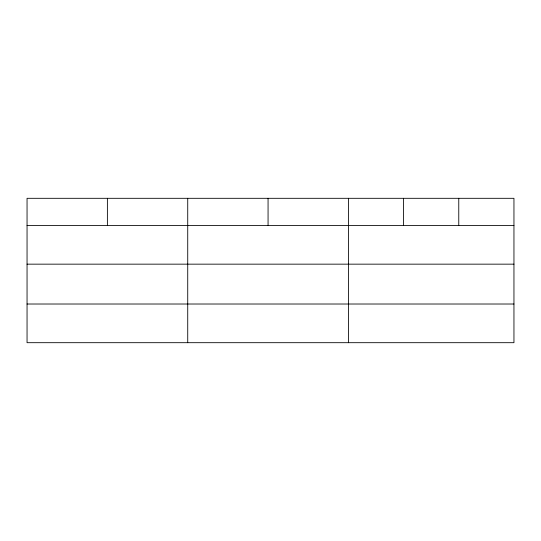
<?xml version="1.0" encoding="UTF-8"?>
<svg xmlns="http://www.w3.org/2000/svg" width="541" height="541" viewBox="0 0 541 541"><rect width="100%" height="100%" fill="white"/><g stroke="black" fill="none" stroke-linecap="round" stroke-linejoin="round"><path stroke-width="0.81" d="M513.95 264.157L513.95 198.31L27.05 198.31L27.05 342.69L513.95 342.69L513.95 264.157L27.05 264.157M27.05 225.482L513.95 225.482M27.05 304.015L513.95 304.015M458.768 198.31L458.768 225.482M403.586 198.31L403.586 225.482M348.404 198.31L348.404 342.69M268.065 198.31L268.065 225.482M187.727 198.31L187.727 342.69M107.389 198.31L107.389 225.482"/></g></svg>
